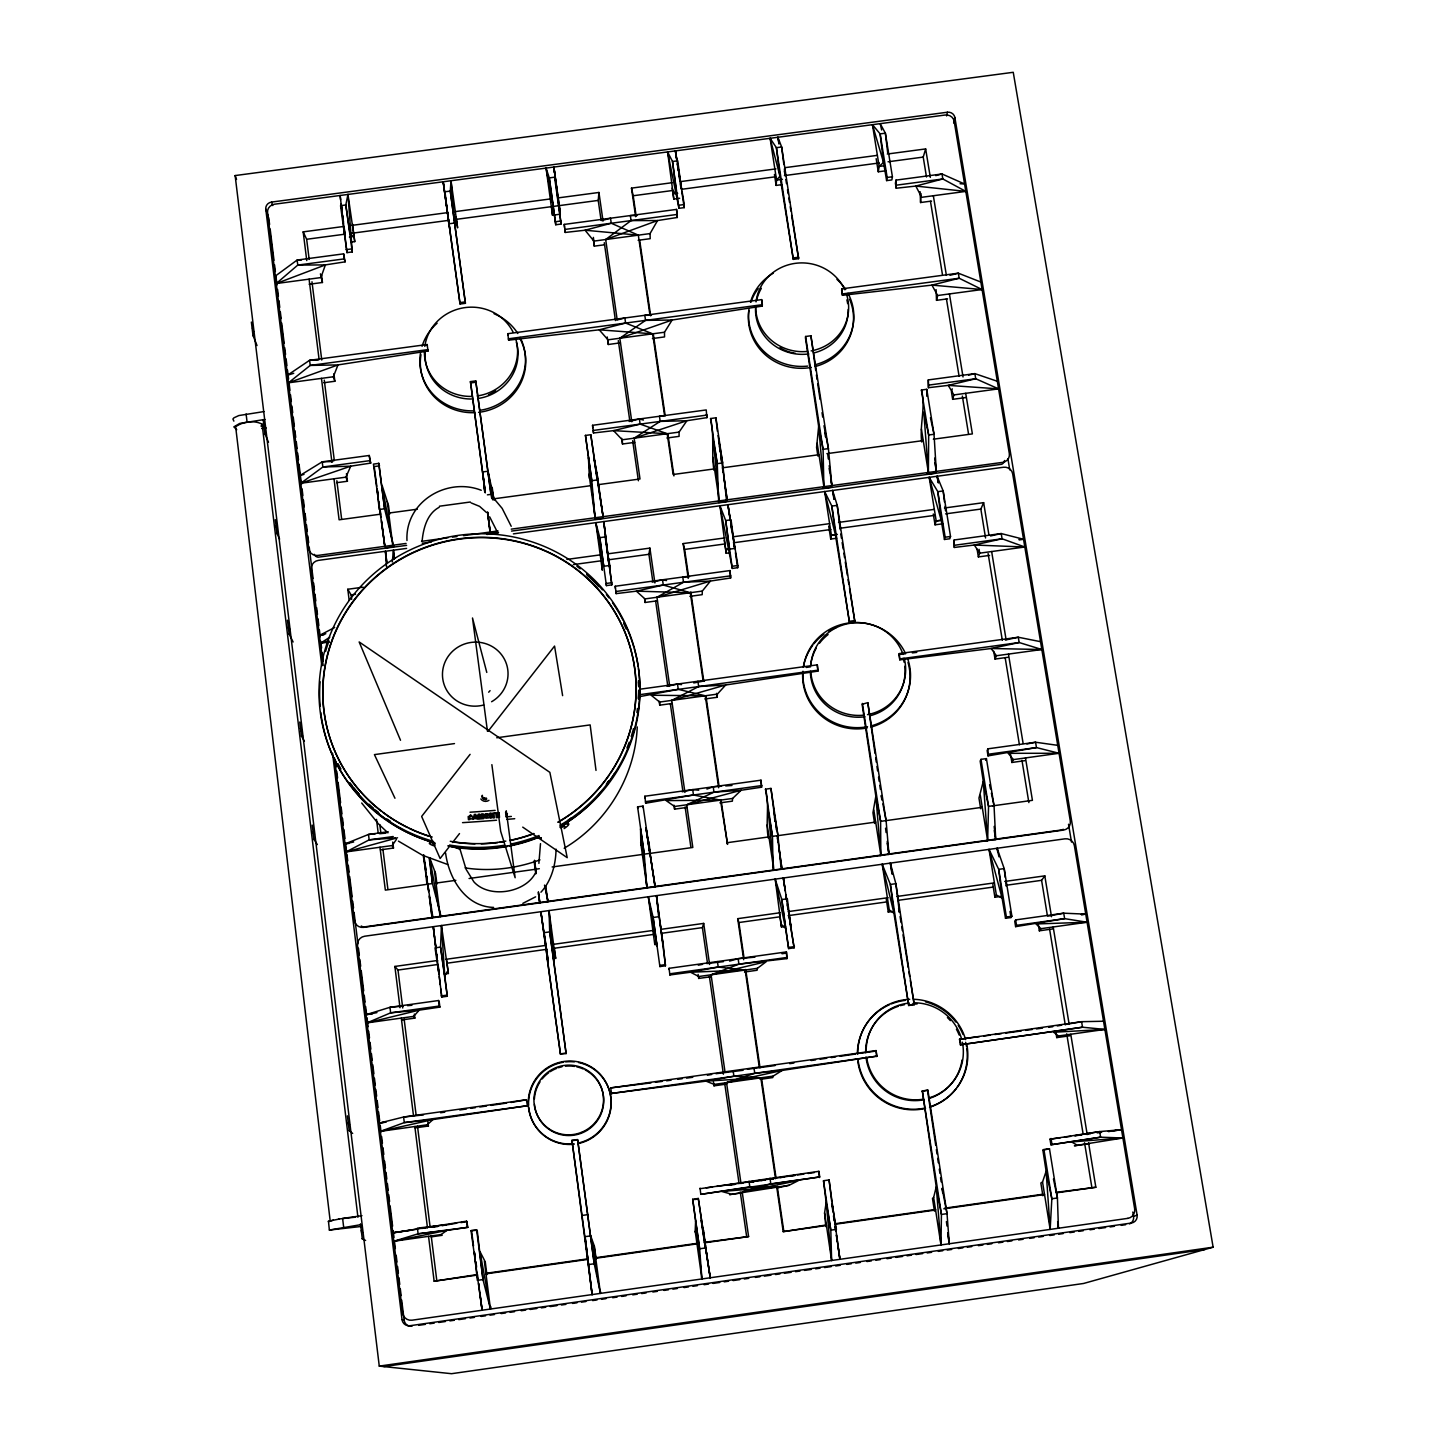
<?xml version="1.0" encoding="UTF-8"?>
<svg xmlns="http://www.w3.org/2000/svg" width="1446" height="1446" viewBox="0 0 1446 1446"><rect width="100%" height="100%" fill="white"/><g stroke="black" fill="none" stroke-linecap="round" stroke-linejoin="round"><path stroke-width="1.5" d="M617.153 319.584L605.675 239.53L631.071 220.587L657.55 220.551L677.306 217.478L676.565 209.399L564.247 224.401L564.536 227.42M676.71 159.675L675.39 150.89L684.247 204.537L684.229 207.628L678.969 208.314L672.498 161.5L667.6 151.92L673.818 199.06L679.656 198.283M592.77 427.835L592.553 425.305L706.226 409.941L706.913 417.641L686.904 420.714L679.078 432.101L679.078 436.367L666.877 438.011M600.47 1291.332L600.452 1293.393L594.234 1263.768L577.569 1139.556L571.965 1140.334L592.119 1294.586L592.173 1292.525M922.331 1090.935L936.249 1186.877L933.646 1197.469L940.985 1244.952L941.436 1214.459L922.331 1090.935L927.88 1090.157L947.022 1213.664L949.281 1243.759L947.925 1235.029M333.339 1220.117L330.212 1221.165L235.644 426.751C242.657 421.599 254.388 419.955 262.088 424.166L357.939 1217.243M615.4 588.395L615.237 586.245L729.995 570.574L730.646 577.984L710.438 581.057L702.304 591.071L702.196 594.668L689.887 596.348M713.908 470.185C711.324 453.068 714.487 435.589 710.564 418.527L715.915 417.804L722.62 462.937L726.615 501.473L718.698 502.557L717.252 463.66L710.564 418.527M695.146 1232.064L695.616 1221.002L692.688 1199.258L698.291 1198.463L710.239 1277.776L698.291 1198.463M444.284 974.044L448.368 973.483L441.446 925.548L440.542 947.094L447.302 996.258L441.771 997.035L433.258 926.687L434.595 937.243M715.915 417.804L717.397 431.269M556.059 849.164C555.77 864.527 551.577 880.704 540.931 892.218M711.287 976.683L698.689 978.436L698.798 976.52L690.537 972.236L669.878 974.966L669.082 968.314L786.425 951.92L786.949 958.608L738.942 964.157L711.071 974.803L725.042 1072.209M262.088 424.166L261.075 426.209M1043.904 1149.516L1042.891 1150.203L1046.127 1171.296L1042.53 1182.015L1050.158 1229.407L1051.838 1198.77L1043.904 1149.516L1049.471 1148.739L1057.424 1197.975L1058.436 1228.232L1057.731 1223.876M704.798 698.978L717.18 697.279L717.361 694.116L725.675 684.988L817.93 671.107L817.297 664.853L639.837 689.218M730.176 552.752L726.199 553.294L719.963 505.793L725.693 520.524L732.309 568.423L737.695 567.7L737.858 565.494L727.916 504.708L730.14 519.692M729.995 570.574L730.646 577.984M456.123 216.882L457.605 227.89L451.007 180.732L450.284 191.071L465.413 303.317L460.099 304.022L459.828 302.612L443.181 181.762L449.796 228.938M664.491 415.092L652.67 333.827L625.594 323.054L599.222 329.815L508.649 340.153L507.745 333.701L761.662 299.611L762.313 306.082L672.137 320.018L645.549 320.379L619.828 338.237L631.794 421.744M768.332 838.192C765.277 821.943 769.832 805.386 765.494 789.173L770.953 788.413L777.966 835.607L781.183 869.191M762.313 306.082L761.662 299.611M781.961 184.636L776.14 185.413L776.574 180.117L770.103 138.292L776.394 147.673L793.294 259.376L798.59 258.671L781.653 146.986L777.894 137.262L778.906 143.859M817.912 456.086L816.574 447.483L818.653 426.443L805.44 337.858L805.603 336.484L810.917 335.779L828.413 448.603L831.848 485.585L830.799 487.32L822.882 488.387L823.895 486.669L823.063 449.326L805.603 336.484M601.102 220.443L598.228 200.416L598.933 192.463L558.21 197.885M637.252 726.922C635.246 776.267 606.633 823.208 564.175 848.242M662.901 941.473L665.413 965.801L659.9 966.579L653.14 917.487L648.296 896.773L654.821 944.69L654.731 942.611L657.044 946.226L653.14 917.487L658.653 916.71L656.448 895.634L662.955 943.551L661.437 932.742M644.916 797.849L644.826 796.24L761.012 780.189L761.59 787.202L741.129 790.257L732.616 798.445L732.363 801.156L719.909 802.873M392.282 562.006L393.439 550.167L394.541 558.789M406.977 540.515C405.007 501.943 446.669 476.8 481.229 490.266M422.069 541.545C423.244 528.712 426.895 513.8 439.223 507.257M699.991 1188.72L818.888 1171.332L819.737 1176.954L770.808 1183.876L742.196 1191.92L748.594 1236.565L705.305 1242.71M826.425 1225.503L783.208 1231.649L776.719 1187.021L749.823 1186.859L700.786 1194.342L819.737 1176.954M726.669 1084.066L714.017 1085.838L714.179 1084.41L706.028 1081.138L611.477 1093.465L876.927 1056.14L876.077 1050.591L610.718 1087.898L611.568 1093.881M810.917 335.779L815.743 370.519M761.012 780.189L761.59 787.202M921.717 442.006C919.439 424.781 925.946 407.266 921.427 390.022L926.759 389.299L934.026 434.27L936.321 471.378L934.803 473.185L926.904 474.252L928.386 472.462L928.675 434.993L921.427 390.022M874.595 823.443L872.95 812.76L875.842 796.258L862.123 704.31L867.799 702.648L886.091 820.605L888.965 854.351L887.627 854.387M980.858 282.042L958.337 273.186L841.861 288.839L841.644 290.248L842.44 295.309L931.947 285.115L959.168 278.247L982.087 289.543L937.659 295.508L931.947 285.115L982.087 289.543M842.44 295.309L841.861 288.839M823.497 1180.731L830.817 1230.166L831.613 1260.514L824.582 1212.941L826.172 1202.494L823.497 1180.731L829.082 1179.936L839.927 1259.321L837.975 1246.199M770.953 788.413L775.201 821.292M703.533 1230.112L705.521 1245.856M652.761 581.129L648.929 554.306L649.905 548.106L608.314 553.782M886.037 170.755L878.282 171.785L879.168 166.435L872.444 124.681L880.126 133.882L887.157 177.46L886.615 180.605L891.857 179.919L892.417 176.774L885.368 133.177L880.216 123.651L881.644 129.995M836.656 538.237L830.709 539.051L831.396 535.219L824.654 491.55L831.848 506.082L849.435 622.304L854.839 621.563L837.216 505.359L832.607 490.465L833.944 499.213M960.072 183.732L964.572 183.985L941.997 173.972L895.978 180.117L895.417 183.262L896.231 188.233L915.824 186.064L942.828 178.961L965.801 191.396L921.644 197.307L915.824 186.064L965.801 191.396M896.231 188.233L895.978 180.117M711.071 974.803L766.272 961.644L757.433 968.314L757.071 970.266L744.491 972.037M817.297 664.853L817.93 671.107M920.072 191.649L920.578 202.53L931.531 201.066M350.836 242.133L354.758 241.609L347.962 194.433L345.811 204.971L352.282 251.929L346.986 252.634L340.117 195.481L340.623 199.783M920.578 202.53L921.03 193.601M946.606 115.933L947.383 112.228L271.559 202.079A6.597 6.236 -12.2 0 0 265.775 209.128L321.825 665.883M980.677 808.73L978.96 798.065L983.28 781.364L980.171 761.066L980.984 759.349L986.425 758.608L994.035 805.639L995.716 839.511L993.89 839.62M953.655 123.018L954.866 117.469A6.543 6.164 7.7 0 0 947.383 112.228M785.54 926.452L781.473 927.013L775.183 879.132L781.834 899.557L788.63 948.594L794.125 947.835L783.316 877.993L785.196 890.591M936.068 289.634L936.52 300.334L947.546 298.852M936.52 300.334L937.659 295.508M786.949 958.608L786.425 951.92M997.324 381.274L974.875 373.628L928.296 379.918L928.477 387.691L948.287 385.377L975.725 378.744L998.571 388.866L953.89 394.921L952.661 399.331L965.964 397.542M926.759 389.299L926.778 396.276M928.477 387.691L928.296 379.918M491.007 1306.913L490.465 1309.046L482.982 1279.565L476.638 1229.859L471.016 1230.654L482.114 1310.239L479.873 1292.634M742.196 1191.92L798.391 1180.605L789.136 1185.268L729.525 1194.613L742.268 1192.805M867.799 702.648L875.011 753.474M952.245 388.811L951.432 391.776L952.661 399.331M507.401 813.538L506.498 816.845L511.36 816.43M538.888 863.389L540.497 843.651M942.955 523.759L935.038 524.826L936.195 520.94L929.182 477.343L937.821 491.676L945.16 537.207L944.455 539.485L949.823 538.743L950.528 536.484L943.172 490.935L937.098 476.258L938.147 482.675M926.488 177.008L923.217 157.09L925.657 148.92L887.284 154.035M876.927 1056.14L782.232 1070.42L773.176 1076.095L772.742 1077.577L760.09 1079.367M1007.844 657.297L995.011 659.069L996.439 655.743L1041.825 649.507L1019.159 642.53L991.161 648.513L899.81 659.846L898.978 654.568L899.267 653.592L1018.291 637.234L1040.524 641.681M899.81 659.846L899.267 653.592M707.474 963.144L702.395 927.609L703.696 923.398L661.184 929.308M1019.123 539.882L1023.533 539.268L1001.21 533.556L954.197 539.973L954.306 547.456L974.297 545.015L1002.078 538.78L1024.816 547.004L979.701 553.167L978.364 556.927L989.552 555.409M954.306 547.456L954.197 539.973M546.064 168.097L553.167 206.435L551.956 210.068L552.499 215.237L560.289 214.207L553.872 167.049L561.03 224.058L555.752 224.763L549.281 177.894L546.064 168.097L552.499 215.237M566.109 1053.574L549.697 931.893L549.028 910.582L555.21 956.493L553.746 960.632L566.109 1053.574L560.397 1053.881L540.876 911.721L547.6 959.638M323.723 382.756L334.857 381.256L333.339 376.773L337.984 364.916L428.088 350.998L427.094 344.528L309.589 360.307L287.501 375.219L293.737 373.303M336.773 482.693L347.42 481.247L345.937 477.162L350.727 466.172L370.718 463.1L369.254 455.472L322.205 461.834L299.828 475.607L304.022 474.378M892.345 911.558L888.278 912.119L889.254 909.895L882.205 864.238L890.375 884.446L908.703 1005.512L914.234 1004.735L895.869 883.687L890.32 863.117L892.001 873.98M985.557 537.984L980.84 509.064L983.642 502.648L944.455 507.998M1057.731 745.341L1035.571 742.232L987.98 748.811L987.148 750.528L988.016 755.878L1036.457 747.582L1059.05 753.276L1013.393 759.602L1011.875 762.476L1024.78 760.686M985.594 760.307L986.425 758.608M988.016 755.878L987.98 748.811M362.115 1226.371L329.363 1230.058L328.459 1221.165L339.232 1219.05M329.363 1230.058L360.867 1224.654M789.136 1185.268L778.002 1187.744M876.656 1056.61L876.077 1050.591M638.138 240.289L650.194 238.68L650.067 233.583L657.55 220.551L605.675 239.53M535.219 873.33C525.115 892.887 489.146 898.797 473.908 881.879L466.1 869.353L460.153 849.633A14.225 2.061 13.3 0 0 456.34 847.844L453.936 847.085M447.32 971.531L444.772 975.833L447.302 996.258M652.417 338.545L664.545 336.918L664.491 332.237L672.137 320.018L619.828 338.237M818.888 1171.332L819.34 1177.568M1000.975 896.412L994.902 897.243L996.348 894.966L989.028 849.398L998.716 869.353L1006.398 917.017L1005.512 918.3L1010.989 917.541L1011.893 916.24L1004.193 868.594L997.125 848.26L997.794 852.453M393.222 836.529L369.164 839.855L346.028 851.929L392.191 845.549L396.457 839.331M829.082 1179.936L831.739 1201.698M1081.518 914.74L1085.747 914.143L1063.732 913.185L1015.652 919.909L1014.731 921.192L1015.616 926.651L1064.618 918.644L1087.085 922.241L1040.975 928.675L1039.331 930.808L1038.336 924.771M1047.428 915.914L1041.59 880.325L1044.807 875.86L1004.753 881.445M1015.616 926.651L1016.538 925.368L1015.652 919.909M449.814 846.037L440.126 858.508L421.636 816.448L470.095 754.342M452.58 842.476L459.503 833.583M488.097 731.26L554.559 646.073L562.621 695.653M1055.743 1031.504L1056.737 1037.613L1058.49 1035.969L1104.889 1029.425L1082.512 1027.22L960.379 1044.807L959.511 1039.276L1081.59 1021.689L1103.515 1021.238M824.582 1212.941L825.793 1226.606M922.006 1091.35L927.88 1090.157M960.379 1044.807L1082.512 1027.22L1081.59 1021.689L1066.082 1024.401M564.97 826.425L560.361 827.654M783.208 1231.649L826.172 1224.997M439.891 1007.103L439.241 1006.036L390.655 1012.833L367.013 1022.882L413.646 1016.375L419.232 1010.139L439.891 1007.103L439.186 1001.59L438.554 1000.524L389.968 1007.302L366.019 1014.712L372.435 1013.809M527.356 1105.738L404.302 1122.602L380.334 1131.368L427.257 1124.771L433.005 1119.547L527.356 1105.738L526.416 1099.755L403.597 1117.017L379.322 1123.09L385.793 1122.168M276.24 283.543L325.386 264.907L320.885 277.578L276.24 283.543L297.768 265.088L344.256 258.888L345.124 261.834L325.386 264.907L297.768 265.088L297.135 260.045L343.624 253.845L345.124 261.834M315.083 839.258L314.071 839.548M333.339 376.773L288.441 382.81L310.239 365.422L427.763 349.643L428.088 350.998M933.646 1197.469L932.471 1198.391L934.441 1211.17M345.937 477.162L300.768 483.271L322.856 467.004L369.905 460.641L370.718 463.1M275.336 276.059L297.135 260.045L301.383 260.009M467.889 1227.311L418.111 1233.818L393.836 1241.246L441.048 1234.559L446.959 1230.365L467.889 1227.311L466.606 1221.183L392.806 1232.842L410.14 1230.401M1089.778 1143.605L1074.378 1145.774L1122.891 1138.002L1100.605 1137.189L1050.899 1144.78L1049.995 1139.177L1099.683 1131.585L1121.518 1129.706L1108.666 1131.531M548.106 901.581L544.509 885.097M1050.899 1144.78L1100.605 1137.189L1099.683 1131.585L1074.794 1135.67M560.18 827.184L564.121 824.907M1049.471 1148.739L1042.891 1150.203M634.143 438.174L660.189 421.401L686.904 420.714L634.143 438.174L640 478.988L598.572 484.609M329.345 642.024L320.416 643.253L329.796 637.216M535.598 896.845L522.819 903.37M539.991 902.702L538.49 893.935M1042.53 1182.015L1040.849 1183.009L1042.891 1195.77M656.954 597.27L683.524 582.268L710.438 581.057L656.954 597.27L669.661 685.874M323.922 634.812L319.458 635.427L334.677 627.474M671.739 700.388L698.671 686.561L725.675 684.988L671.739 700.388L684.934 792.444M350.33 1130.483L349.299 1130.7M686.705 804.789L713.981 792.173L741.129 790.257L686.705 804.789L692.815 847.464L650.483 853.339M693.773 682.946L704.654 680.867M349.281 843.325L345.052 843.904L368.495 834.45L388.179 831.721M459.973 849.471L460.443 848.386A14.225 2.169 8.1 0 0 456.556 846.904L455.436 846.615M1129.597 1223.894A7.067 6.869 53.6 0 0 1133.556 1216.484L1137.098 1215.074L954.866 117.469M706.931 789.064L713.203 786.787L721.554 786.208M288.441 382.81L337.984 364.916L310.239 365.422L309.589 360.307L318.138 360.162M428.54 1236.33L434.143 1281.21L476.891 1274.595M300.768 483.271L350.727 466.172L322.856 467.004L322.205 461.834L332.923 461.509M726.543 1082.656L754.776 1073.312L782.232 1070.42L726.543 1082.656L741.003 1183.569M539.991 859.864C516.186 868.594 490.23 871.739 465.106 867.907M441.066 916.457L432.444 883.542L429.137 857.641M320.416 643.253L328.838 640.614M432.932 917.595L423.353 856.249M729.597 961.084L738.129 958.68L754.957 957.144M1213.122 1247.193L1083.596 1283.47L451.55 1373.7L379.268 1366.109L235.138 175.562L1013.248 72.3L1213.122 1247.193L379.268 1366.109M346.028 851.929L397.523 837.776M601.789 220.551L610.519 218.219L611.242 223.244L638.319 235.156L649.959 315.174M611.242 223.244L585.07 230.221L565.241 232.445L564.247 224.401M935.779 175.617L941.997 173.972L942.828 178.961L896.791 185.124M319.458 635.427L325.82 633.764M616.755 320.054L624.871 317.975L625.594 323.054M949.968 275.3L958.337 273.186L959.168 278.247L842.657 293.899M629.173 421.473L639.385 418.96L643.416 420.045M714.505 468.884L673.131 474.505L667.184 433.71L640.126 424.112L613.556 430.637L593.493 432.987L592.553 425.305M367.013 1022.882L419.232 1010.139L390.655 1012.833L389.968 1007.302L403.163 1006.073M968.549 375.165L974.875 373.628L975.725 378.744L929.127 385.052M747.474 1069.263L775.074 1065.557M442.078 1225.684L456.719 1223.189M652.182 582.16L662.521 579.792L666.552 580.569M703.19 681.265L690.302 592.715L663.28 585.034L636.367 591.161L616.141 593.619L615.237 586.245M990.546 535.96L1001.21 533.556L1002.078 538.78L955.047 545.196M380.334 1131.368L433.005 1119.547L404.302 1122.602L403.597 1117.017L423.479 1114.92M345.052 843.904L353.674 841.988M667.094 686.308L677.505 684.048L681.536 684.627M718.662 787.781L705.287 695.779L678.282 689.362L638.951 696.755M1005.368 640.018L1018.291 637.234L1019.159 642.53L900.099 658.888M682.187 791.793L692.706 789.624L698.725 790.203M721.03 799.692L727.537 844.392L720.47 800.126L693.465 795.011L645.675 803.217L644.826 796.24M393.836 1241.246L446.959 1230.365L418.111 1233.818L417.406 1228.142L446.254 1224.708L441.789 1225.395M609.073 565.585L603.777 521.572L611.803 584.871L606.416 585.612L599.801 537.659L595.806 522.657L602.295 570.194L601.952 566.489L609.073 565.585L603.777 521.572M1026.895 744.003L1035.571 742.232L1036.457 747.582L988.847 754.161M366.019 1014.712L376.954 1012.616M698.273 965.169L702.539 964.355M706.787 963.56L723.452 961.644M745.16 970.031L718.21 967.049L690.537 972.236L745.16 970.031L759.313 1067.383M251.369 322.042L252.996 335.472L254.116 335.364L253.14 335.797M1048.35 916.059L1063.732 913.185L1064.618 918.644L1016.538 925.368M749.01 1182.105L795.445 1175.237M263.262 420.244L264.907 433.836L266.01 433.728L265.034 434.125M275.282 519.62L276.945 533.375L278.066 533.267L277.072 533.646M707.383 1075.228L711.667 1074.468M715.969 1073.709L743.154 1070.275M760.831 1077.83L733.917 1076.258L706.028 1081.138L760.831 1077.83L775.508 1178.689M1057.225 1025.955L1061.653 1025.178M263.949 411.586L238.807 415.562L233.963 417.804L232.914 419.015L233.872 421.129M264.907 419.448L239.747 423.425L233.836 426.859L236.746 429.733M287.447 620.207L289.128 634.125L290.266 634.017L289.254 634.378M379.322 1123.09L385.937 1121.951M299.756 722.024L301.473 736.122L302.594 735.96L301.581 736.321M312.228 825.088L313.945 839.367L315.083 839.204M765.205 1179.665L716.728 1186.425M347.401 1115.842L349.191 1130.609L350.312 1130.447M806.235 667.456L810.591 666.805M392.806 1232.842L417.298 1229.118M421.744 1228.449L426.209 1227.762M430.655 1227.094L437.343 1226.063M360.47 1223.84L362.277 1238.788L363.416 1238.644L362.368 1238.842M749.787 1182.232L754.161 1181.563M765.061 1179.918L760.723 1180.569L764.916 1180.063M773.737 1178.598L769.399 1179.267L773.447 1178.888M780.225 1177.622L784.563 1176.954M788.901 1176.303L795.39 1175.327M338.563 1219.032L355.463 1217.17M781.997 953.745L786.136 953.131M440.614 1112.751L444.772 1112.155M459.774 1109.95L466.462 1108.974M470.926 1108.323L475.373 1107.672M479.837 1107.003L486.525 1106.027M490.971 1105.377L506.57 1103.099M511.034 1102.448L526.416 1099.755M789.733 1063.66L793.89 1063.063M811.134 1060.533L815.598 1059.882M820.063 1059.231L826.75 1058.237M831.215 1057.586L835.661 1056.936M840.126 1056.285L855.743 1054.007M860.207 1053.339L875.806 1051.061M460.894 1222.593L467.185 1221.671M797.559 1174.983L803.849 1174.08M808.043 1173.465L814.315 1172.561M332.544 753.203L402.042 1319.656A7.158 7.013 -66.1 0 0 409.887 1325.729L1131.368 1223.045A7.122 6.923 53.5 0 0 1137.098 1215.074M418.635 1325.331L425.323 1324.373M429.787 1323.741L434.252 1323.108M438.716 1322.475L445.404 1321.517M449.869 1320.885L454.315 1320.252M458.78 1319.62L465.467 1318.662M469.932 1318.029L474.396 1317.396M481.084 1316.438L485.549 1315.806M490.013 1315.173L494.478 1314.541M501.166 1313.583L505.612 1312.95M510.077 1312.317L514.541 1311.667M521.229 1310.727L525.693 1310.094M530.158 1309.461L536.846 1308.503M541.31 1307.871L545.757 1307.238M550.221 1306.588L556.909 1305.648M561.373 1305.015L565.838 1304.382M572.526 1303.424L576.99 1302.792M581.455 1302.159L585.919 1301.527M592.607 1300.569L597.053 1299.936M601.518 1299.303L605.982 1298.653M612.67 1297.713L617.135 1297.08M621.599 1296.447L626.064 1295.797M632.752 1294.857L637.198 1294.224M641.663 1293.574L646.127 1292.941M652.815 1292.001L657.279 1291.368M663.967 1290.41L668.432 1289.778M672.896 1289.145L677.343 1288.494M684.048 1287.555L688.495 1286.922M692.959 1286.289L697.424 1285.639M704.112 1284.699L708.576 1284.066M713.041 1283.415L719.728 1282.475M724.193 1281.843L728.639 1281.21M733.104 1280.56L739.792 1279.62M744.256 1278.987L748.721 1278.354M755.408 1277.396L759.873 1276.764M764.338 1276.131L771.025 1275.173M775.49 1274.541L779.936 1273.908M784.401 1273.275L791.089 1272.317M795.553 1271.685L800.018 1271.052M804.482 1270.401L811.17 1269.461M815.634 1268.829L820.081 1268.196M824.545 1267.546L831.233 1266.606M835.698 1265.973L840.162 1265.322M846.85 1264.382L851.314 1263.75M855.779 1263.117L860.225 1262.466M866.931 1261.527L871.378 1260.894M875.842 1260.243L880.307 1259.611M886.994 1258.671L891.459 1258.038M895.924 1257.387L902.611 1256.447M907.076 1255.815L911.522 1255.164M915.987 1254.532L922.675 1253.592M927.139 1252.959L931.604 1252.308M938.291 1251.368L942.756 1250.736M947.22 1250.103L951.667 1249.452M958.373 1248.513L962.819 1247.88M967.284 1247.229L971.748 1246.597M978.436 1245.657L982.9 1245.024M987.365 1244.373L991.811 1243.741M998.517 1242.801L1002.964 1242.15M1007.428 1241.518L1011.893 1240.885M1018.58 1239.945L1023.045 1239.294M1029.733 1238.354L1034.197 1237.722M1038.662 1237.071L1043.108 1236.438M1049.814 1235.499L1054.261 1234.866M1058.725 1234.215L1063.19 1233.583M1069.877 1232.643L1074.342 1231.992M1078.806 1231.359L1083.253 1230.727M1089.959 1229.787L1094.405 1229.136M1098.87 1228.504L1105.557 1227.564M1110.022 1226.931L1114.486 1226.28M1121.174 1225.34L1125.639 1224.708M383.859 1366.597L1204.916 1249.489M348.215 1122.566L349.119 1124.518L348.956 1123.18M348.378 1123.903L349.516 1124.464M714.179 1084.41L773.176 1076.095M415.147 1127.898L428.414 1126.018L427.889 1121.897M1056.737 1037.613L1069.859 1035.77M572.128 1140.677L577.695 1139.9L594.234 1263.768L588.594 1264.563L571.965 1140.334M361.97 1215.688L342.612 1218.418L343.642 1227.076M361.283 1230.636L362.169 1232.372L362.006 1231.016M361.446 1231.992L362.584 1232.317M433.746 1227.058L437.903 1226.461M730.646 1185.033L734.785 1184.437M431.016 1236.89L442.133 1235.318L441.048 1234.559M471.016 1230.654L477.198 1230.311L482.982 1279.565L477.343 1280.361L474.36 1252.381L475.029 1256.393M582.214 1215.435L587.817 1214.64M694.514 1199.529L698.237 1199.005M585.088 1236.673L592.119 1294.586L585.088 1236.673L590.691 1235.878L594.433 1246.362L596.15 1259.213M485.802 1273.33L588.341 1258.761M595.029 1257.821L697.568 1243.253M704.256 1242.313L748.594 1236.565M835.101 1223.732L935.562 1209.471M944.491 1208.205L1042.729 1194.251M1056.122 1192.354L1095.851 1187.256L1088.567 1142.864M434.143 1281.21L477.632 1275.029M485.964 1273.854L587.401 1259.448M595.734 1258.273L696.99 1243.885M834.722 1224.328L935.58 1210.013M943.877 1208.838L1044.536 1194.541M1057.116 1192.751L1095.851 1187.256M536.177 873.42L535.689 869.209L539.34 868.703M982.25 807.302L880.614 821.364L880.849 855.472L879.548 855.508M427.853 884.211L385.341 890.121L379.973 847.229M436.005 883.09L455.851 880.325M469.064 878.499L535.201 869.317M552.137 866.967L642.349 854.459M726.669 842.765L768.947 836.891M777.062 835.77L875.698 822.087M992.552 805.874L1032.426 800.343L1025.485 757.921M400.018 1007.735L394.866 966.434L437.56 960.487M445.766 959.331L546.046 945.359M552.734 944.437L653.014 930.447M743.678 959.728L737.695 918.662L780.153 912.733M788.305 911.595L888.097 897.695M896.954 896.466L994.414 882.873M394.866 966.434L397.993 970.049L437.993 964.464M446.868 963.235L546.859 949.299M553.529 948.359L653.502 934.423M662.395 933.194L702.395 927.609M737.695 918.662L738.906 922.53L779.159 916.909M788.124 915.661L886.561 901.943M897.731 900.388L993.022 887.103M1006.271 885.259L1041.59 880.325M441.138 995.951L446.687 995.173M656.448 895.634L665.395 964.627L659.864 965.404L659.9 966.579M788.92 947.383L794.432 946.606M1006.398 917.017L1011.893 916.24M787.239 957.415L669.86 973.809L669.878 974.966M698.798 976.52L757.433 968.314M401.663 1019.954L414.857 1018.111L414.333 1014.044M1039.331 930.808L1052.363 928.983M560.397 1053.881L565.964 1053.104M909.028 1004.988L914.559 1004.211M849.67 621.274L855.074 620.533M300.533 728.423L301.527 731.206L300.533 728.423L301.762 729.869M300.696 729.706L300.931 728.368M640.578 694.55L818.111 670.149M705.287 695.779L651.17 695.237L659.647 702.051L717.361 694.116M659.177 701.256L659.738 705.178L672.119 703.461M454.478 743.587L374.424 754.613L394.957 798.246M496.737 737.767L590.149 724.916L596.005 770.411M313.167 832.878L314.378 834.089L313.005 831.577L313.981 834.143M761.807 785.558L645.585 801.626L645.675 803.217M637.704 808.441L637.596 806.85L643.072 806.091L654.966 886.723M720.47 800.126L666.154 800.614L674.541 806.47L732.616 798.445M380.443 849.85L393.493 848.043L392.734 842.06M673.999 805.187L674.559 809.145L687.031 807.428M1049.995 1139.177L1060.316 1137.767M1064.455 1137.189L1070.655 1136.339M706.263 1187.853L712.535 1187.003M378.798 463.389L373.43 464.112L384.817 546.335L385.811 547.799L393.782 546.715L384.6 508.775L378.798 463.389L384.6 508.775L379.214 509.498L377.243 490.501M585.449 435.445L590.799 434.722L603.09 516.674L603.09 518.264L595.156 519.349L591.794 480.687L585.449 435.445L591.794 480.687L597.18 479.945L590.799 434.722M379.593 465.829L374.225 466.57L376.81 486.272M667.184 433.71L613.556 430.637L622.25 439.783L679.078 432.101M621.69 438.319L622.503 444.012L634.704 442.368M484.735 492.236L482.711 471.938L488.061 471.215L494.171 500.009M487.392 494.839L490.971 494.351L491.803 498.653M276.421 525.82L277.307 527.736M388.703 513.077L417.37 509.191M439.439 506.208L470.312 502.015M590.619 485.693L493.737 498.834L492.182 487.302M818.96 454.713L722.44 467.817L723.072 472.083M826.895 453.646L923.253 440.578M933.339 439.204L972.381 433.908L965.711 393.312M406.073 543.443L317.777 555.445A8.08 7.79 -17 0 1 308.811 548.793L267.546 212.67A7.917 7.483 -12.2 0 1 274.487 204.211L945.196 115.011A7.863 7.411 7.7 0 1 954.179 121.319L1009.326 453.628A8.025 7.7 13.6 0 1 1002.674 462.359L511.288 529.146M421.545 541.346L448.061 537.731M452.49 537.135L456.9 536.538M463.533 535.635L498.039 530.953M498.527 532.471L490.574 533.556L487.483 512.77M406.633 545.359L318.12 557.198A4.971 4.79 -17 0 1 314.216 554.306M422.25 543.244L431.179 542.033M486.977 534.442L498.129 532.923M511.523 531.098L1001.626 464.293A4.934 4.736 13.6 0 0 1004.518 460.497M406.597 548.395L318.373 560.379A8.098 7.808 -17.4 0 0 311.324 569.218L323.145 665.522M513.402 533.863L1003.488 467.239A8.043 7.718 14.1 0 1 1012.67 473.836L1070.293 820.948A8.242 8.025 28.2 0 1 1063.515 830.076L363.615 927.374A8.296 8.116 -31.8 0 1 354.433 920.415L334.496 757.957M349.155 600.217L347.781 589.263L363.163 587.166M566.904 559.421L600.325 554.866M688.224 578.4L683.163 543.588L724.717 537.93M732.688 536.846L829.697 523.633M838.517 522.422L934.333 509.372M347.781 589.263L351.107 594.884L355.553 594.27M573.357 564.591L602.241 560.65M608.911 559.747L648.929 554.306M683.163 543.588L684.645 549.426L724.518 544.003M733.393 542.792L830.872 529.507M839.746 528.296L934.586 515.372M945.594 513.872L980.84 509.064M837.379 534.405L831.396 535.219L835.39 534.731L849.435 622.304M942.141 520.126L936.195 520.94L941.219 520.307L944.455 539.485M288.604 626.48L289.218 629.498L289.453 628.179M595.806 522.657L603.705 566.308L599.801 537.659L605.187 536.936L611.64 582.72L606.236 583.461L606.416 585.612M732.453 566.236L737.858 565.494M945.16 537.207L950.528 536.484M288.369 627.799L289.616 629.444M730.772 575.815L615.978 591.486L616.141 593.619M690.302 592.715L636.367 591.161L644.952 598.915L702.304 591.071M644.536 598.59L645.079 602.476L657.406 600.795M650.067 233.583L593.926 241.102L585.07 230.221L638.319 235.156M309.155 284.266L322.44 282.494L321.518 275.029M593.221 238.735L594.288 246.145L604.338 244.808M252.49 328.097L253.574 331.64M459.828 302.612L465.16 301.907M793.456 257.912L798.734 257.207M762.422 304.672L508.432 338.798L508.649 340.153M652.67 333.827L599.222 329.815L608.007 339.828L664.491 332.237M607.23 336.972L608.296 344.491L620.424 342.847M485.296 492.851L470.402 381.617L475.752 380.894L490.971 494.351L475.752 380.894M470.402 381.617L470.673 382.937L476.023 382.214M264.003 426.407L265.052 429.769M264.148 427.636L264.383 426.353M261.708 428.522L266.136 427.926M706.986 415.074L593.276 430.456L593.493 432.987M959.511 1039.276L979.34 1036.619M983.75 1036.023L990.365 1035.137M994.776 1034.541L1001.391 1033.637M1005.801 1033.059L1021.238 1030.98M1025.63 1030.383L1032.245 1029.498M1036.366 1028.937L1042.512 1028.106M1048.675 1027.293L1052.778 1026.732M650.971 1082.909L610.718 1087.898M655.436 1082.295L662.141 1081.409M666.588 1080.795L671.052 1080.198M677.758 1079.294L682.223 1078.698M686.525 1078.12L692.761 1077.288M306.769 260.623L303.172 231.866L344.058 226.426M351.902 225.377L447.808 212.598M454.496 211.712L550.384 198.933M635.644 216.719L631.486 188.125L672.155 182.702M679.963 181.672L775.942 168.875M784.871 167.682L877.379 155.355M303.172 231.866L306.66 239.277L344.51 234.234M351.179 233.348L449.11 220.298M455.797 219.412L551.504 206.651M553.167 206.435L598.228 200.416M631.486 188.125L633.203 195.752L673.24 190.42M682.132 189.227L775.526 176.792M784.419 175.599L879.258 162.964M888.043 161.789L923.217 157.09M349.408 237.072L353.33 236.548L349.986 233.529L345.811 204.971L340.533 205.675L346.986 252.634M677.704 193.294L673.8 193.818L676.204 190.041L672.498 161.5L677.758 160.813L681.446 189.336L680.451 182.937M782.413 179.322L776.574 180.117L779.954 176.213L776.394 147.673L781.653 146.986L783.84 164.537M885.006 165.657L879.168 166.435L883.524 162.404L880.126 133.882L885.368 133.177L887.717 152.933M346.118 249.652L351.432 248.947M555.445 221.726L560.741 221.021L554.559 177.189L549.281 177.894L555.752 224.763M678.969 205.242L684.247 204.537M887.157 177.46L892.417 176.774M677.306 214.424L564.952 229.426L565.241 232.445M1075.065 1135.761L1081.698 1134.893M1086.127 1134.333L1090.555 1133.754M1097.189 1132.887L1101.617 1132.308M1108.251 1131.441L1121.518 1129.706M727.555 1184.979L734.207 1184.093M738.635 1183.515L743.063 1182.936M749.697 1182.069L754.125 1181.49M898.978 654.568L905.648 653.737A53.9 52.526 12 0 0 848.874 622.973A53.9 52.526 12 0 0 803.361 667.311M912.336 652.905L916.782 652.363M407.555 1005.675L411.947 1005.259M1081.355 914.523L1085.747 914.143M776.719 1187.021L721.699 1191.468L729.76 1193.673M1122.891 1138.002L1071.558 1141.924L1076.222 1144.617M395.336 837.939L369.164 839.855L368.495 834.45L375.038 833.962M379.394 833.655L385.937 833.185M725.729 785.919L731.983 785.485M985.811 840.741L987.618 840.632L988.558 806.398L980.984 759.349M1104.889 1029.425L1053.682 1032.245L1058.49 1035.969M689.489 576.719L682.765 577.026L683.524 582.268M1087.085 922.241L1036.041 923.958L1040.975 928.675M663.895 416.141L659.448 416.249L660.189 421.401M470.384 814.731C473.692 815.942 472.734 821.455 469.534 817.821L469.697 819.611L468.45 819.701L468.179 816.502M651.459 315.21L644.808 315.3L645.549 320.379M1019.177 539.322L1023.533 539.268M636.963 215.562L630.329 215.562L631.071 220.587M1059.05 753.276L1008.242 753.312L1013.393 759.602M1041.825 649.507L991.161 648.513L996.439 655.743M773.086 870.311L772.471 836.366L765.494 789.173M1024.816 547.004L974.297 545.015L979.701 553.167L979.069 549.299M541.111 838.174L539.647 837.903M998.571 388.866L948.287 385.377L953.89 394.921M434.866 843.994L433.059 844.012L434.993 845.133M493.646 907.419C465.341 906.805 448.784 878.12 445.585 852.977M328.332 1221.436L329.254 1221.563M409.887 1325.729L411.947 1326.271A7.103 6.959 -66.3 0 1 404.157 1320.252L402.042 1319.656M471.143 502.901L479.584 506.371L486.416 512.426M447.591 864.473L422.575 855.291L398.409 841.12M540.804 839.222L540.515 838.445A14.207 2.35 -28.6 0 1 541.129 837.686M362.277 1238.788L365.621 1240.469M996.348 894.966L1002.096 898.093L1005.512 918.3M646.85 887.862L644.247 854.152L637.596 806.85M522.729 827.13L567.212 857.677L549.86 772.363L359.15 641.952L400.506 740.262M889.254 909.895L893.917 913.185L908.703 1005.512M484.356 1261.219L490.465 1309.046L479.982 1251.585L485.26 1261.852L486.904 1274.721M349.191 1130.609L352.661 1133.447M387.926 832.86L378.256 823.714L361.699 803.018M781.961 924.862L785.558 928.296L788.63 948.594M493.285 497.786L502.16 508.377L511.215 526.29M427.257 1124.771L428.414 1126.018M413.646 1016.375L414.857 1018.111M313.945 839.367L317.361 844.609M313.565 832.824L314.378 834.089M489.652 516.8L496.99 531.333M301.473 736.122L304.401 741.292M392.191 845.549L393.493 848.043M289.128 634.125L293.122 641.97M276.945 533.375L279.62 539.141M276.023 525.856L277.072 529.037M423.714 854.713L426.932 884.301L432.444 883.542L429.733 858.038L435.571 873.402L436.945 884.175M264.907 433.836L268.504 442.259M559.783 209.019L553.872 167.049L554.505 172.743M252.996 335.472L257.026 345.558M235.138 175.562L236.548 179.449M265.775 209.128L268.161 216.032M271.559 202.079L272.734 205.549M547.022 957.632L560.56 1054.351M387.221 501.527L392.806 545.25L382.16 485.549L388.504 505.504L389.625 514.18M322.44 282.494L320.416 273.836M872.444 124.681L883.524 162.404L886.615 180.605M929.182 477.343L941.219 520.307L937.821 491.676L943.172 490.935L944.473 501.961M555.21 956.493L555.752 958.499L554.306 947.69M989.028 849.398L1002.096 898.093L998.716 869.353L1004.193 868.594L1005.241 877.433M486.778 672.426L472.499 617.984L487.465 731.315M770.103 138.292L779.954 176.213L793.294 259.376M824.654 491.55L835.39 534.731L831.848 506.082L837.216 505.359L840.216 529.598M790.112 923.723L794.125 947.835M882.205 864.238L893.917 913.185L890.375 884.446L895.869 883.687L899.412 912.426L898.617 908.142M701.437 1276.981L701.906 1278.969L699.647 1248.784L692.688 1199.258M427.094 344.528L427.42 345.901M667.6 151.92L678.969 208.314M937.098 476.258L938.526 482.765M719.963 505.793L732.309 568.423M930.447 417.713L934.026 434.27L928.675 434.993L923.795 412.218L928.386 472.462L921.409 429.119M989.606 784.78L990.492 788.956M991.378 793.131L994.035 805.639L988.558 806.398L983.28 781.364L987.618 840.632L980.334 795.336M997.125 848.26L998.951 856.791M484.211 488.387L485.061 492.417M775.183 879.132L785.558 928.296L781.834 899.557L787.347 898.797L791.034 927.537L790.366 923.235M646.019 828.088L655.201 886.832L646.019 828.088L649.724 853.393L644.247 854.152L640.56 828.847L640.831 844.934M1053.447 1178.96L1057.424 1197.975L1051.838 1198.77L1046.127 1171.296L1050.158 1229.407M596.963 473.113L593.782 456.9L603.09 516.674L596.963 473.113L598.536 485.838M823.967 425.739L828.413 448.603L823.063 449.326L818.653 426.443L823.895 486.669L817.189 443.253M777.894 137.262L779.105 143.642M784.383 171.261L785.196 175.508L784.383 168.929M882.078 799.674L881.283 795.499L881.843 799.855M882.891 803.868L886.091 820.605M832.607 490.465L834.234 499.177M890.32 863.117L892.29 873.836M429.733 858.038L440.307 916.71L434.469 871.016M648.296 896.773L657.044 946.226M718.029 435.626L722.62 462.937L717.252 463.66L713.33 440.705L719.222 500.894L712.806 457.406M773.646 810.411L777.966 835.607L772.471 836.366L768.206 811.152L773.881 870.329L767.157 824.889M1009.977 911.468L1010.989 917.541M832.101 1203.831L836.421 1229.371L830.817 1230.166L826.172 1202.494L831.613 1260.514M590.691 1235.878L600.452 1293.393L594.053 1245.657M488.061 471.215L492.869 499.973M545.287 886.543L547.853 901.762L545.738 886.091M1007.916 458.762L1009.76 469.914M1068.522 824.256L1071.486 842.078M1132.814 1212.019L1133.556 1216.484M925.657 148.92L930.32 177.388M933.339 195.734L946.389 275.373M949.426 293.936L963.036 376.972M983.642 502.648L988.956 535.147M991.649 551.541L1006.091 639.656M1008.458 654.098L1023.117 743.443M1044.807 875.86L1051.513 916.728M1053.194 926.976L1069.064 1023.84M1070.763 1034.233L1087.211 1134.568M930.465 201.356L942.412 274.379M946.407 298.726L959.078 376.177M962.349 396.096L968.495 433.728M988.106 553.547L1002.313 640.253M1005.223 658.057L1019.412 744.762M1021.961 760.325L1028.865 802.584M1049.615 929.272L1065.268 1024.907M1066.714 1033.8L1083.108 1133.899M1084.554 1142.792L1091.838 1187.274M977.098 549.227L978.364 556.927M993.745 651.26L995.011 659.069M1010.591 754.577L1011.875 762.476M1051.007 1138.472L1051.911 1144.093M934.947 462.883L936.321 471.378L934.712 458.075M994.288 830.619L995.354 837.288M876.168 158.662L878.282 171.785M933.303 514.017L935.038 524.826M992.824 884.356L994.902 897.243M785.847 179.557L786.497 183.624M787.492 189.697L788.142 193.746M788.829 198.084L789.534 202.404M790.221 206.742L790.926 211.062M791.613 215.4L798.59 258.671M840.759 534.008L841.445 538.274M842.132 542.539L843.163 548.938M843.849 553.203L844.554 557.614M845.259 562.024L847.392 575.255M848.097 579.665L848.802 584.076M849.525 588.486L854.839 621.563M900.063 916.475L901.039 922.548M901.689 926.597L902.34 930.646M903.009 934.857L908.269 967.609M908.974 971.983L909.679 976.339M910.365 980.713L914.234 1004.735M507.745 333.701L507.962 335.074M959.891 1038.806L960.759 1044.337M675.39 150.89L676.746 159.44M677.415 163.705L679.765 178.653M727.916 504.708L730.32 520.018M730.989 524.392L734.767 548.45L726.434 549.534L729.399 549.173L725.693 520.524L731.061 519.801L734.767 548.45L733.827 544.564M710.239 1277.776L701.202 1220.207L705.268 1247.988L699.647 1248.784L695.616 1221.002L701.906 1278.969L695.219 1231.305M829.209 468.558L829.859 472.806M830.854 479.186L831.848 485.585L829.227 465.63M887.229 843.217L888.965 854.351L887.248 841.265M783.316 877.993L785.341 890.917M786.009 895.237L786.678 899.539M787.347 903.84L788.016 908.16M788.685 912.462L789.697 918.915M424.925 863.244L425.974 869.914M862.376 703.407L880.614 821.364L875.842 796.258L880.849 855.472L873.836 810.103M774.441 174.46L776.14 185.413M828.703 526.055L830.709 539.051M886.29 899.213L888.278 912.119M681.753 191.36L684.229 207.628M735.418 552.715L737.695 567.7M443.181 181.762L460.099 304.022M927.537 1090.573L935.725 1145.268M936.375 1149.642L937.026 1154.016M937.677 1158.391L938.327 1162.783M939.285 1169.181L939.918 1173.411M940.551 1177.64L941.183 1181.87M875.661 757.812L876.294 762.15M876.945 766.488L877.595 770.826M878.553 777.189L879.15 781.256M879.764 785.323L880.361 789.389M816.394 374.984L817.062 379.43M817.731 383.877L820.063 399.458M822.033 412.67L822.684 417.026M677.361 164.085L678.337 170.682M678.987 175.074L679.638 179.467M680.289 183.877L680.958 188.323M720.741 456.321L721.59 462.069M723.705 476.349L724.663 482.747M725.296 487.013L727.193 499.81L720.867 455.49M731.098 526.127L731.73 530.411M777.388 838.011L778.056 842.458M778.707 846.922L782.015 869.209L777.37 836.547M785.811 894.803L786.751 901.093M787.383 905.304L787.998 909.498M788.92 915.643L789.516 919.692M833.492 1215.959L834.107 1220.135M835.047 1226.515L835.698 1230.889M836.348 1235.264L837.324 1241.825M677.306 217.478L676.565 209.399M706.407 414.225L706.913 417.641M540.876 911.721L548.251 961.409L544.166 932.652L549.697 931.893L553.746 960.632L549.028 910.582M377.406 490.357L378.021 494.442M672.191 188.088L673.818 199.06M724.283 540.28L726.199 553.294M779.557 914.089L781.473 927.013M716.62 693.357L717.18 697.279M633.203 195.752L636.113 215.761M639.674 240.235L650.664 315.843M653.249 333.628L665.214 415.906M667.817 433.692L673.944 475.933M684.645 549.426L688.549 576.249M690.808 591.884L703.804 681.265M706.082 696.918L719.078 786.281M738.906 922.53L744.094 958.3M745.72 969.471L760.036 1067.835M761.662 1079.005L775.96 1177.369M777.261 1186.316L783.768 1231.016M697.894 681.247L698.671 686.561M713.203 786.787L713.981 792.173M738.129 958.68L738.942 964.157M753.962 1067.763L754.776 1073.312M769.995 1178.255L770.808 1183.876M639.385 418.96L640.126 424.112M662.521 579.792L663.28 585.034M677.505 684.048L678.282 689.362M692.706 789.624L693.465 795.011M717.433 961.572L718.21 967.049M733.122 1070.691L733.917 1076.258M749.028 1181.219L749.823 1186.859M598.933 192.463L603.036 221.075M649.905 548.106L654.911 582.955M703.696 923.398L709.588 964.5M604.283 242.693L615.436 320.56M618.31 340.587L629.787 420.696M632.661 440.705L638.391 480.759M655.653 601.247L667.817 686.217M670.384 704.094L682.874 791.305M685.115 806.94L690.881 847.193M709.39 976.466L723.38 1074.179M724.663 1083.072L738.978 1182.991M740.244 1191.884L746.606 1236.294M832.046 1203.922L833.004 1210.573M833.637 1215.002L834.577 1221.653M835.21 1226.081L835.824 1230.51M836.457 1234.938L839.927 1259.321M775.815 825.648L776.448 830.004M718.662 439.982L720.235 451.062M593.384 237.379L594.288 246.145M698.111 974.387L698.689 978.436M713.42 1081.735L714.017 1085.838M700.063 1188.142L700.786 1194.342M555.951 183.425L556.583 187.817M558.734 203.199L560.289 214.207M608.712 558.246L610.248 569.109L609.959 565.404M650.429 854.55L648.802 841.301M658.707 913.312L659.304 917.632M660.226 924.102L660.84 928.422M706.425 1252.272L707.022 1256.556M707.618 1260.822L708.233 1265.105M589.01 474.18L595.119 517.758L588.432 457.623L589.39 478.283M640.668 842.422L647.049 887.971L640.56 828.847M470.673 382.937L485.079 490.881M465.413 303.317L450.284 191.071L444.988 191.776L448.802 223.805L456.647 222.774L454.297 219.611L451.007 180.732M534.478 860.262L535.671 870.474M534.116 861.292L535.797 873.8M377.099 488.495L377.984 495.183M378.888 501.852L379.467 506.299M380.063 510.745L380.949 517.415M381.545 521.861L384.817 546.335L381.527 520.596M424.238 858.797L425.702 869.733M426.588 876.294L427.166 880.668M427.745 885.042L428.631 891.604M429.209 895.978L432.137 917.849L429.462 896.827M474.36 1252.381L474.957 1256.827M475.553 1261.274L476.457 1267.961M477.053 1272.408L477.939 1279.077M478.536 1283.524L482.114 1310.239M824.853 432.372L825.431 436.819M827.763 454.55L828.341 458.978M506.245 810.718L515.138 877.74L500.678 831.323L491.875 764.663M942.684 1192.751L942.105 1188.323L947.022 1213.664L941.436 1214.459L936.249 1186.877L940.985 1244.952M946.407 1221.581L946.985 1226.027M947.853 1232.679L949.281 1243.759M885.548 828.197L886.109 832.553M471.595 1231.106L473.529 1246M352.499 223.967L354.758 241.609M446.706 960.469L448.368 973.483M719.439 446.109L720.216 452.236M341.256 204.32L342.087 210.953M342.648 215.364L343.497 221.997M344.347 228.649L344.907 233.113M380.226 510.311L380.714 514.161L339.105 519.801L333.99 478.789M386.48 566.687L385.431 551.269L386.805 562.042M426.823 876.168L427.329 880.198M428.124 886.326L428.649 890.519M435.138 941.473L435.951 947.799M436.764 954.143L437.288 958.373M438.337 966.579L438.861 970.646M476.023 1262.394L476.547 1266.606M478.753 1283.831L479.313 1288.241M343.624 253.845L344.256 258.888M369.254 455.472L369.905 460.641M438.554 1000.524L439.241 1006.036M466.606 1221.183L467.311 1226.859M534.622 860.75L535.689 869.209M333.899 373.719L334.857 381.256M346.462 473.601L347.42 481.247M306.66 239.277L309.173 259.412M311.975 281.771L321.753 360.018M324.266 380.135L334.333 460.623M336.846 480.741L341.599 518.753M351.107 594.884L351.667 599.349M379.81 824.563L380.931 833.492M382.883 849.091L387.889 889.236M397.993 970.049L402.729 1007.989M404.139 1019.141L416.123 1115.119M417.514 1126.289L430.077 1226.714M431.179 1235.643L436.764 1280.288M309.083 279.168L319.114 359.62M321.464 378.364L331.929 462.286M376.502 819.394L378.147 832.607M401.301 1018.092L413.52 1116.005M414.839 1126.524L427.492 1227.943M352.282 251.929L347.962 194.433M439.259 976.61L440.271 984.78M440.759 988.865L441.771 997.035M268.757 217.75L269.589 224.473M270.149 228.956L273.999 260.316M274.541 264.799L275.373 271.523M275.915 276.005L277.017 284.97M277.578 289.453L278.391 296.177M278.951 300.66L279.765 307.383M280.325 311.866L281.157 318.59M281.699 323.073L284.175 343.226M284.717 347.709L285.549 354.433M286.109 358.915L286.923 365.639M287.483 370.122L288.585 379.087M289.128 383.57L289.959 390.293M290.501 394.776L291.333 401.5M291.875 405.983L292.707 412.706M293.249 417.189L294.351 426.154M294.912 430.637L295.725 437.343M296.285 441.825L297.117 448.549M297.659 453.032L298.491 459.756M299.033 464.238L301.509 484.41M302.069 488.893L302.883 495.617M303.443 500.099L304.256 506.823M305.088 513.547L305.919 520.271M306.462 524.753L307.293 531.459M307.835 535.942L308.667 542.666M309.227 547.148L313.077 578.527M313.619 583.009L314.451 589.733M314.993 594.216L315.824 600.94M316.656 607.663L317.469 614.387M318.03 618.87L318.843 625.576M319.403 630.058L320.235 636.782M320.777 641.265L321.608 647.989M322.151 652.471L323.253 661.437M335.364 760.036L336.195 766.76M336.737 771.242L337.569 777.966M338.111 782.449L340.587 802.62M341.148 807.103L341.961 813.809M342.521 818.291L343.335 825.015M343.895 829.498L344.998 838.463M345.54 842.946L346.371 849.67M346.913 854.152L347.745 860.876M348.305 865.359L349.119 872.083M349.679 876.565L352.155 896.737M352.697 901.201L353.529 907.925M354.071 912.408L357.921 943.786M358.481 948.269L359.313 954.993M359.855 959.475L360.687 966.199M361.229 970.682L363.705 990.853M364.265 995.318L365.079 1002.042M365.639 1006.524L366.453 1013.248M367.013 1017.731L368.115 1026.696M368.658 1031.179L369.489 1037.903M370.031 1042.385L370.863 1049.109M371.405 1053.592L372.237 1060.316M372.797 1064.798L373.899 1073.763M374.442 1078.246L375.273 1084.97M375.815 1089.434L376.647 1096.158M377.189 1100.641L378.021 1107.365M378.563 1111.847L379.665 1120.813M380.226 1125.295L381.039 1132.019M381.599 1136.502L382.431 1143.226M382.973 1147.708L383.805 1154.432M384.618 1161.156L385.449 1167.88M385.992 1172.363L386.823 1179.086M387.383 1183.551L388.197 1190.275M388.757 1194.758L389.57 1201.481M390.131 1205.964L392.607 1226.136M393.149 1230.618L393.981 1237.342M394.523 1241.825L395.354 1248.549M396.186 1255.273L396.999 1261.997M397.56 1266.479L398.391 1273.185M398.933 1277.668L399.765 1284.391M400.307 1288.874L401.138 1295.598M401.681 1300.081L404.157 1320.252M774.46 817.08L775.002 821.545M534.622 861.31L535.96 872.263M538.364 891.947L539.683 902.9L538.436 892.363M482.711 471.938L485.151 491.965M487.609 511.992L490.049 532.038L487.7 512.462M289.073 628.233L289.218 629.498M348.613 1122.494L348.775 1123.849M361.681 1230.564L361.843 1231.938M433.258 926.687L435.861 948.395M436.638 954.902L437.433 961.409M437.957 965.747L438.988 974.441L435.011 947.853L440.542 947.094L444.772 975.833L441.446 925.548M385.431 551.269L386.751 562.277M246.109 413.99L247.049 421.852M1005.765 881.861L1006.271 886.271M994.161 826.425L995.716 839.511M944.997 506.353L945.521 510.763M341.148 204.085L341.907 210.538M342.666 217.008L343.425 223.461M343.949 227.763L344.708 234.234M1057.659 1221.581L1058.436 1228.232M832.191 1205.729L832.86 1211.766M560.741 221.021L561.03 224.058M499.105 812.616L499.503 817.424M505.612 812.074L506.01 816.882M611.64 582.72L611.803 584.871M608.007 339.828L608.296 344.491M393.439 550.167L393.981 559.06M622.25 439.783L622.503 444.012M643.072 806.091L643.163 807.681M644.952 598.915L645.079 602.476M665.395 964.627L665.413 965.801M659.647 702.051L659.738 705.178M669.082 968.314L669.1 969.471M674.541 806.47L674.559 809.145M638.499 682.042A159.331 155.355 -13.5 0 1 638.644 686.109M638.68 690.194A159.331 155.355 -13.5 0 1 638.409 698.328M637.451 708.486A159.331 155.355 -13.5 0 1 636.891 712.535M633.529 728.549A159.331 155.355 -13.5 0 1 631.215 736.43M629.191 742.25A159.331 155.355 -13.5 0 1 626.949 747.998M373.646 808.332A159.331 155.355 -13.5 0 1 369.037 804.211M352.39 785.991A159.331 155.355 -13.5 0 1 349.914 782.72M340.949 769.001A159.331 155.355 -13.5 0 1 337.966 763.633M587.094 575.183A159.331 155.355 -13.5 0 1 598.698 586.588M623.642 623.425A159.331 155.355 -13.5 0 1 626.172 628.956M608.856 780.93A159.187 155.21 -13.5 0 1 606.362 784.256A159.187 155.21 -13.5 0 0 608.856 780.967M353.963 788.178A159.187 155.21 -13.5 0 0 359.259 794.469A159.187 155.21 -13.5 0 1 352.716 786.606M495.147 810.393A322.187 51.839 -4.7 0 1 470.004 812.218M514.74 818.707A343.588 55.834 -4.7 0 1 506.66 819.394M496.574 820.225A343.588 55.834 -4.7 0 1 462.539 822.647M486.561 798.933A3.904 3.85 10 0 1 482.512 797.415M486.561 798.861A3.832 3.796 10 0 1 481.952 796.023M486.272 798.915A3.235 3.181 10 0 1 482.349 795.282M486.452 798.102A3.217 3.181 10 0 1 484.03 797.704M488.965 800.325A5.838 5.766 10 0 1 480.831 798.969M483.669 704.997A32.824 31.975 -13.3 0 1 442.964 668.92A32.824 31.975 -13.3 0 1 494.098 647.736A32.824 31.975 -13.3 0 1 491.604 701.726M490.067 690.628A16.249 15.834 -13.4 0 1 488.658 692.2M381.563 811.333A156.819 152.896 -13.5 0 1 354.324 600.126A156.819 152.896 -13.5 0 1 569.742 564.609A156.819 152.896 -13.5 0 1 610.176 773.628M609.019 775.309A156.819 152.896 -13.5 0 1 558.12 822.268M533.845 833.709A156.819 152.896 -13.5 0 1 509.986 840.578M503.877 841.699A156.819 152.896 -13.5 0 1 499.774 842.331M497.731 842.602A156.819 152.896 -13.5 0 1 481.211 843.813M475.011 843.831A156.819 152.896 -13.5 0 1 452.381 841.843M428.377 836.041A156.819 152.896 -13.5 0 1 409.345 828.431M407.501 827.528A156.819 152.896 -13.5 0 1 383.19 812.562M638.427 680.723A159.187 155.21 -13.5 0 1 638.68 686.814M638.716 690.881A159.187 155.21 -13.5 0 1 638.445 699.033M390.474 821.346A159.187 155.21 -13.5 0 1 387.04 819.032M634.27 648.712A160.416 156.403 -13.5 0 1 638.192 666.66M638.481 668.685A160.416 156.403 -13.5 0 1 560.271 826.534M539.376 836.728A160.416 156.403 -13.5 0 1 447.953 845.856M433.583 842.476A160.416 156.403 -13.5 0 1 320.759 712.462M320.144 706.335A160.416 156.403 -13.5 0 1 320.108 681.771M325.567 651.513A160.416 156.403 -13.5 0 1 328.712 641.735M576.9 566.344A160.416 156.403 -13.5 0 1 580.189 568.82M586.534 574.008A160.416 156.403 -13.5 0 1 602.476 589.896M606.398 594.613A160.416 156.403 -13.5 0 1 608.911 597.831M612.526 602.783A160.416 156.403 -13.5 0 1 623.045 620.262M623.967 622.087A160.416 156.403 -13.5 0 1 633.691 646.742M433.113 841.283A160.651 156.62 -13.5 0 1 342.106 611.062A160.651 156.62 -13.5 0 1 593.836 579.376A160.651 156.62 -13.5 0 1 559.982 825.305M539.069 835.517A160.651 156.62 -13.5 0 1 510.673 844.066M504.419 845.223A160.651 156.62 -13.5 0 1 449.579 845.024M432.209 837.035A156.891 152.951 -13.5 0 1 346.01 611.622A156.891 152.951 -13.5 0 1 591.631 582.322A156.891 152.951 -13.5 0 1 558.066 822.033M533.791 833.492A156.891 152.951 -13.5 0 1 509.914 840.343M505.847 841.12A156.891 152.951 -13.5 0 1 450.266 841.283M614.514 773.375A157.18 153.276 -13.6 0 1 611.278 778.436M610.158 780.099A157.18 153.276 -13.6 0 1 606.651 784.979M602.964 789.751A157.18 153.276 -13.6 0 1 560.47 826.534M538.671 837.342A157.18 153.276 -13.6 0 1 509.498 846.037M507.51 846.416A157.18 153.276 -13.6 0 1 450.935 846.723M435.174 843.145A157.18 153.276 -13.6 0 1 375.454 811.134M373.954 809.814A157.18 153.276 -13.6 0 1 359.964 795.68M571.568 817.749A155.897 152.029 -13.6 0 1 568.296 820.045M564.121 828.612A12.978 2.151 -28.6 0 0 568.802 823.913A12.978 2.151 -28.6 0 0 562.042 825.503L561.699 824.889A12.978 2.079 -33.8 0 1 563.524 823.931M565.133 823.208A12.978 2.079 -33.8 0 1 567.483 824.347M448.35 845.982A7.32 1.048 13.3 0 1 451.062 846.416M430.113 842.693A12.996 1.753 18.5 0 1 433.782 841.97M433.728 845.783A12.996 1.88 13.3 0 1 433.583 842.837M585.25 1069.95A34.849 34.614 -52.6 0 1 588.395 1129.507A34.849 34.614 -52.6 0 1 534.496 1104.455M534.387 1098.996A34.849 34.614 -52.6 0 1 540.027 1081.879M542.16 1078.933A34.849 34.614 -52.6 0 1 548.757 1072.697M550.257 1071.667A34.849 34.614 -52.6 0 1 556.728 1068.359M558.427 1067.744A34.849 34.614 -52.6 0 1 561.952 1066.787M565.531 1066.208A34.849 34.614 -52.6 0 1 574.568 1066.425M576.773 1066.841A34.849 34.614 -52.6 0 1 583.226 1068.974M578.545 1062.539A41.5 41.229 -53.2 0 1 578.328 1143.551M574.062 1144.238A41.5 41.229 -53.2 0 1 528.73 1107.437M528.585 1105.286A41.5 41.229 -53.2 0 1 563.542 1062.195M565.675 1061.906A41.5 41.229 -53.2 0 1 574.315 1061.888M573.863 1143.75A41.573 41.301 -53 0 1 531.315 1087.103A41.573 41.301 -53 0 1 601.446 1075.734A41.573 41.301 -53 0 1 578.147 1143.063M904.256 658.346A47.537 46.326 12 0 1 867.51 714.631M863.37 715.21A47.537 46.326 12 0 1 810.772 671.486M810.79 665.449A47.537 46.326 12 0 1 851.947 623.027A47.537 46.326 12 0 1 903.099 654.478M904.762 666.281A47.429 46.2 12 0 1 871.016 715.499M864.943 716.764A47.429 46.2 12 0 1 810.338 671.396M810.628 665.359A47.429 46.2 12 0 1 816.213 648.224M819.539 643.163A47.429 46.2 12 0 1 828.088 634.559M903.135 658.346A47.429 46.2 12 0 1 904.13 662.268M907.998 662.449A53.791 52.436 12.1 0 1 871.088 727.049M867.148 727.953A53.791 52.436 12.1 0 1 802.729 672.553M803.434 666.751A53.791 52.436 12.1 0 1 812.724 645.332M813.917 643.777A53.791 52.436 12.1 0 1 823.877 634.27M828.847 631.052A53.791 52.436 12.1 0 1 836.023 627.636M907.835 659.195A53.9 52.526 12 0 1 871.45 725.802M867.51 726.705A53.9 52.526 12 0 1 802.964 671.215M515.969 339.629A46.634 44.591 -7.8 0 1 477.09 395.969M470.998 396.421A46.634 44.591 -7.8 0 1 424.401 352.209M424.817 346.371A46.634 44.591 -7.8 0 1 463.913 307.763A46.634 44.591 -7.8 0 1 513.185 332.345M516.385 342.341A46.507 44.483 -7.8 0 1 477.614 398.554M471.523 399.006A46.507 44.483 -7.8 0 1 425.251 351.035M520.361 339.34A52.761 50.483 -7.8 0 1 478.572 412.345M474.631 412.652A52.761 50.483 -7.8 0 1 420.985 354.704M520.072 337.406A52.869 50.574 -7.8 0 1 480.162 410.284M474.27 410.827A52.869 50.574 -7.8 0 1 420.515 352.788M422.051 346.317A52.869 50.574 -7.8 0 1 437.108 323.235M494.08 313.746A52.869 50.574 -7.8 0 1 517.849 333.538M495.707 390.8A39.638 37.939 -7.8 0 1 488.477 394.812M962.349 1042.186A48.893 48.206 42.4 0 1 928.585 1098.02M922.367 1099.34A48.893 48.206 42.4 0 1 866.75 1058.092M866.19 1051.766A48.893 48.206 42.4 0 1 909.299 1003.036M913.51 1002.801A48.893 48.206 42.4 0 1 961.319 1038.083M962.06 1059.972A48.766 48.08 42.5 0 1 929.905 1098.219M923.795 1099.791A48.766 48.08 42.5 0 1 865.973 1056.899M865.684 1052.688A48.766 48.08 42.5 0 1 898.418 1006.253M900.424 1005.639A48.766 48.08 42.5 0 1 904.491 1004.699M912.878 1003.867A48.766 48.08 42.5 0 1 917.089 1003.994M947.419 1017.568A48.766 48.08 42.5 0 1 950.347 1020.623M956.439 1029.281A48.766 48.08 42.5 0 1 959.168 1035.047M955.987 1088.838A55.291 54.55 42.8 0 1 929.543 1107.275M925.548 1108.377A55.291 54.55 42.8 0 1 857.803 1061.147M857.388 1052.941A55.291 54.55 42.8 0 1 889.507 1004.681M891.369 1003.885A55.291 54.55 42.8 0 1 905.196 1000.397M925.512 1001.825A55.291 54.55 42.8 0 1 955.842 1022.015M958.21 1025.377A55.291 54.55 42.8 0 1 963.036 1034.486M965.621 1042.295A55.291 54.55 42.8 0 1 966.47 1046.344M966.778 1048.35A55.291 54.55 42.8 0 1 957.198 1087.211M966.633 1043.65A55.4 54.641 42.7 0 1 930.013 1106.732M924.012 1108.251A55.4 54.641 42.7 0 1 858.147 1060.496M857.713 1054.351A55.4 54.641 42.7 0 1 909.697 999.313M913.818 999.294A55.4 54.641 42.7 0 1 965.621 1039.62M846.796 295.183A46.471 44.374 4.5 0 1 811.152 350.89M807.121 351.45A46.471 44.374 4.5 0 1 755.716 307.691M756.023 301.889A46.471 44.374 4.5 0 1 795.246 263.353A46.471 44.374 4.5 0 1 844.717 289.706M848.187 309.444A46.362 44.266 4.6 0 1 814.749 352.716M808.802 353.909A46.362 44.266 4.6 0 1 755.625 306.642M756.909 299.015A46.362 44.266 4.6 0 1 761.337 288.314M846.868 299.864A46.362 44.266 4.6 0 1 847.663 303.66M849.615 299.34A52.598 50.249 4.6 0 1 815.201 366.525M811.351 367.392A52.598 50.249 4.6 0 1 748.883 310.637M750.962 302.106A52.598 50.249 4.6 0 1 758.174 288.531M848.007 293.357A52.689 50.339 4.6 0 1 815.454 364.645M807.699 366.091A52.689 50.339 4.6 0 1 749.028 308.649M750.438 302.214A52.689 50.339 4.6 0 1 773.249 273.204M836.945 279.367A52.689 50.339 4.6 0 1 845.711 289.507M795.39 353.33A39.512 37.759 4.6 0 1 779.954 347.709M1063.208 829.245A5.079 4.934 28.3 0 1 1062.087 829.896L363.705 926.976A5.097 4.989 -32 0 1 361.283 926M471.089 816.177L469.462 816.863L469.372 815.779L471.089 816.177M485.476 815.436C486.507 821.4 489.471 812.019 485.476 815.436M480.94 816.918L479.638 814.116C476.71 812.905 477.09 819.918 479.457 818.96L479.096 815.255L480.325 818.888L481.572 818.798L482.205 815.02L482.476 818.725L483.615 818.653L483.217 813.845L481.5 813.971L480.94 816.918M484.265 815.128L485.006 817.984L488.26 818.038A2.241 2.187 6.5 0 0 489.037 816.882L488.856 814.785A2.241 2.187 6.5 0 0 487.898 813.755L485.422 813.718L484.265 815.128M474.469 818.418L472.969 819.394L474.324 814.478L475.698 814.387L477.831 819.069L474.469 818.418M475.065 815.707L474.686 817.388L475.752 817.333L475.065 815.707M1127.772 1218.363L412.038 1320.198A8.586 8.405 -65.8 0 1 402.621 1312.914L357.505 945.467A8.296 8.134 -33.7 0 1 364.717 936.213L1064.961 838.825A8.26 8.043 29.7 0 1 1074.396 845.711L1134.658 1208.82A8.531 8.296 53.2 0 1 1127.772 1218.363M498.527 812.67L494.46 812.995L495.942 813.863L496.267 817.695L497.514 817.586L497.207 813.755L498.527 812.67M491.025 813.248L489.652 813.357L490.049 818.165L491.279 818.075L490.953 815.038L492.959 817.948L494.315 817.84L493.917 813.032L492.706 813.122L493.014 816.213L491.025 813.248M375.508 810.23A159.187 155.21 -13.5 0 0 378.707 812.851A159.187 155.21 -13.5 0 1 375.526 810.266M482.404 797.849A3.904 3.85 10 0 0 486.471 799.385A3.832 3.796 10 0 1 482.458 797.831M581.147 1132.471A34.939 34.704 -52.4 0 0 590.691 1072.787A34.939 34.704 -52.4 0 0 534.387 1094.676A34.939 34.704 -52.4 0 0 581.147 1132.471"/></g></svg>
